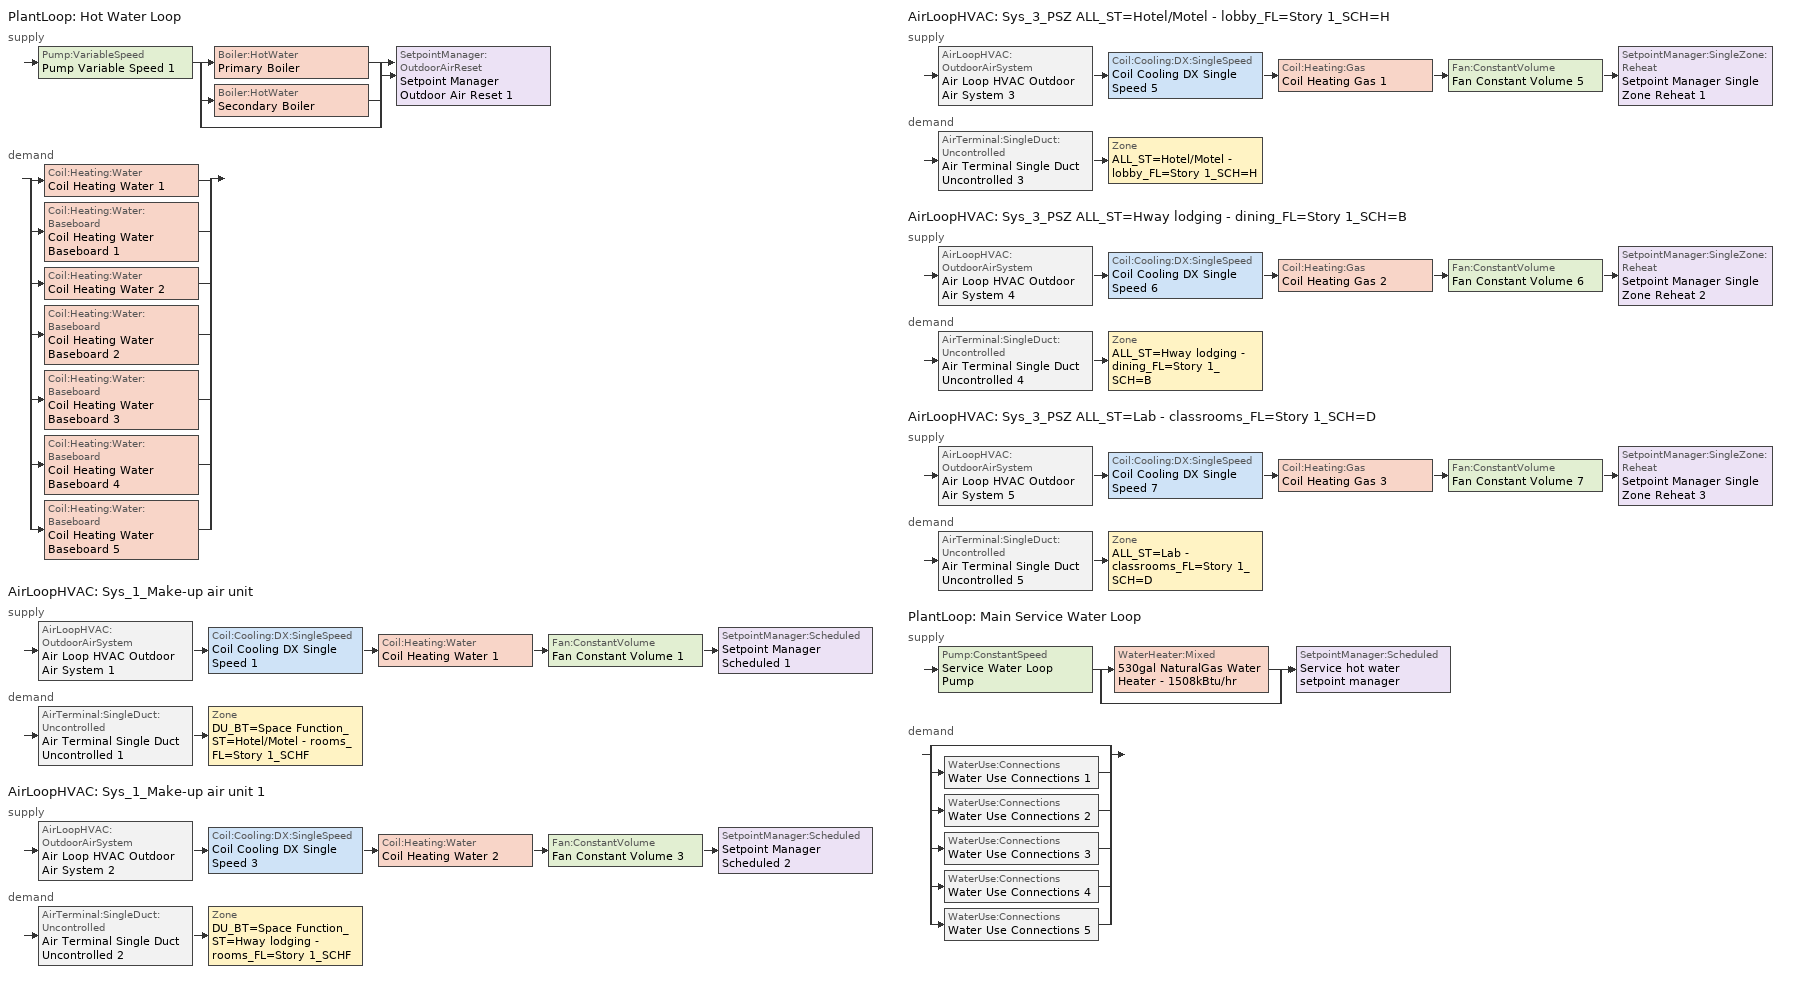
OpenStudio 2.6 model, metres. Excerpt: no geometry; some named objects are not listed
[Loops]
PlantLoop 'Hot Water Loop'
 supply: Pump:VariableSpeed 'Pump Variable Speed 1' > split
  | Boiler:HotWater 'Primary Boiler'
  | Boiler:HotWater 'Secondary Boiler'
  | bypass
  join > SetpointManager:OutdoorAirReset 'Setpoint Manager Outdoor Air Reset 1'
 demand: split
  | Coil:Heating:Water 'Coil Heating Water 1'
  | Coil:Heating:Water:Baseboard 'Coil Heating Water Baseboard 1'
  | Coil:Heating:Water 'Coil Heating Water 2'
  | Coil:Heating:Water:Baseboard 'Coil Heating Water Baseboard 2'
  | Coil:Heating:Water:Baseboard 'Coil Heating Water Baseboard 3'
  | Coil:Heating:Water:Baseboard 'Coil Heating Water Baseboard 4'
  | Coil:Heating:Water:Baseboard 'Coil Heating Water Baseboard 5'
AirLoopHVAC 'Sys_1_Make-up air unit'
 supply: AirLoopHVAC:OutdoorAirSystem 'Air Loop HVAC Outdoor Air System 1' > Coil:Cooling:DX:SingleSpeed 'Coil Cooling DX Single Speed 1' > Coil:Heating:Water 'Coil Heating Water 1' > Fan:ConstantVolume 'Fan Constant Volume 1' > SetpointManager:Scheduled 'Setpoint Manager Scheduled 1'
 demand: AirTerminal:SingleDuct:Uncontrolled 'Air Terminal Single Duct Uncontrolled 1' > Zone 'DU_BT=Space Function_ST=Hotel/Motel - rooms_FL=Story 1_SCHF'
AirLoopHVAC 'Sys_1_Make-up air unit 1'
 supply: AirLoopHVAC:OutdoorAirSystem 'Air Loop HVAC Outdoor Air System 2' > Coil:Cooling:DX:SingleSpeed 'Coil Cooling DX Single Speed 3' > Coil:Heating:Water 'Coil Heating Water 2' > Fan:ConstantVolume 'Fan Constant Volume 3' > SetpointManager:Scheduled 'Setpoint Manager Scheduled 2'
 demand: AirTerminal:SingleDuct:Uncontrolled 'Air Terminal Single Duct Uncontrolled 2' > Zone 'DU_BT=Space Function_ST=Hway lodging - rooms_FL=Story 1_SCHF'
AirLoopHVAC 'Sys_3_PSZ ALL_ST=Hotel/Motel - lobby_FL=Story 1_SCH=H'
 supply: AirLoopHVAC:OutdoorAirSystem 'Air Loop HVAC Outdoor Air System 3' > Coil:Cooling:DX:SingleSpeed 'Coil Cooling DX Single Speed 5' > Coil:Heating:Gas 'Coil Heating Gas 1' > Fan:ConstantVolume 'Fan Constant Volume 5' > SetpointManager:SingleZone:Reheat 'Setpoint Manager Single Zone Reheat 1'
 demand: AirTerminal:SingleDuct:Uncontrolled 'Air Terminal Single Duct Uncontrolled 3' > Zone 'ALL_ST=Hotel/Motel - lobby_FL=Story 1_SCH=H'
AirLoopHVAC 'Sys_3_PSZ ALL_ST=Hway lodging - dining_FL=Story 1_SCH=B'
 supply: AirLoopHVAC:OutdoorAirSystem 'Air Loop HVAC Outdoor Air System 4' > Coil:Cooling:DX:SingleSpeed 'Coil Cooling DX Single Speed 6' > Coil:Heating:Gas 'Coil Heating Gas 2' > Fan:ConstantVolume 'Fan Constant Volume 6' > SetpointManager:SingleZone:Reheat 'Setpoint Manager Single Zone Reheat 2'
 demand: AirTerminal:SingleDuct:Uncontrolled 'Air Terminal Single Duct Uncontrolled 4' > Zone 'ALL_ST=Hway lodging - dining_FL=Story 1_SCH=B'
AirLoopHVAC 'Sys_3_PSZ ALL_ST=Lab - classrooms_FL=Story 1_SCH=D'
 supply: AirLoopHVAC:OutdoorAirSystem 'Air Loop HVAC Outdoor Air System 5' > Coil:Cooling:DX:SingleSpeed 'Coil Cooling DX Single Speed 7' > Coil:Heating:Gas 'Coil Heating Gas 3' > Fan:ConstantVolume 'Fan Constant Volume 7' > SetpointManager:SingleZone:Reheat 'Setpoint Manager Single Zone Reheat 3'
 demand: AirTerminal:SingleDuct:Uncontrolled 'Air Terminal Single Duct Uncontrolled 5' > Zone 'ALL_ST=Lab - classrooms_FL=Story 1_SCH=D'
PlantLoop 'Main Service Water Loop'
 supply: Pump:ConstantSpeed 'Service Water Loop Pump' > split
  | WaterHeater:Mixed '530gal NaturalGas Water Heater - 1508kBtu/hr'
  | bypass
  join > SetpointManager:Scheduled 'Service hot water setpoint manager'
 demand: split
  | bypass
  | WaterUse:Connections 'Water Use Connections 1'
  | WaterUse:Connections 'Water Use Connections 2'
  | WaterUse:Connections 'Water Use Connections 3'
  | WaterUse:Connections 'Water Use Connections 4'
  | WaterUse:Connections 'Water Use Connections 5'
[Sizing:Zone] Zone Cooling Design Supply Air Temperature Input Method=SupplyAirTemperature; Zone Cooling Design Supply Air Temperature {C}=13; Zone Cooling Design Supply Air Temperature Difference {deltaC}=11.11; Zone Heating Design Supply Air Temperature Input Method=SupplyAirTemperature; Zone Heating Design Supply Air Temperature {C}=43; Zone Heating Design Supply Air Temperature Difference {deltaC}=11.11; Zone Cooling Design Supply Air Humidity Ratio {kg-H2O/kg-air}=0.0085; Zone Heating Design Supply Air Humidity Ratio {kg-H2O/kg-air}=0.008; Zone Heating Sizing Factor=1.3; Zone Cooling Sizing Factor=1.1; Cooling Design Air Flow Method=DesignDay; Heating Design Air Flow Method=DesignDay; Account for Dedicated Outdoor Air System=No; Dedicated Outdoor Air System Control Strategy=NeutralSupplyAir; Dedicated Outdoor Air Low Setpoint Temperature for Design {C}=autosize; Dedicated Outdoor Air High Setpoint Temperature for Design {C}=autosize
DU_BT=Space Function_ST=Hotel/Motel - rooms_FL=Story 1_SCHF; DU_BT=Space Function_ST=Hway lodging - rooms_FL=Story 1_SCHF; ALL_ST=Hotel/Motel - lobby_FL=Story 1_SCH=H; ALL_ST=Hway lodging - dining_FL=Story 1_SCH=B; ALL_ST=Lab - classrooms_FL=Story 1_SCH=D
[Zone equipment]
DU_BT=Space Function_ST=Hotel/Motel - rooms_FL=Story 1_SCHF: DU_BT=Space Function_ST=Hotel/Motel - rooms_FL=Story 1_SCHF PTAC, Zone HVAC Baseboard Convective Water 1, Air Terminal Single Duct Uncontrolled 1
DU_BT=Space Function_ST=Hway lodging - rooms_FL=Story 1_SCHF: DU_BT=Space Function_ST=Hway lodging - rooms_FL=Story 1_SCHF PTAC, Zone HVAC Baseboard Convective Water 2, Air Terminal Single Duct Uncontrolled 2
ALL_ST=Hotel/Motel - lobby_FL=Story 1_SCH=H: Air Terminal Single Duct Uncontrolled 3, Zone HVAC Baseboard Convective Water 3
ALL_ST=Hway lodging - dining_FL=Story 1_SCH=B: Air Terminal Single Duct Uncontrolled 4, Zone HVAC Baseboard Convective Water 4
ALL_ST=Lab - classrooms_FL=Story 1_SCH=D: Air Terminal Single Duct Uncontrolled 5, Zone HVAC Baseboard Convective Water 5
[PlantLoop] Glycol Concentration=0; Plant Loop Volume {m3}=Autocalculate; Load Distribution Scheme=Optimal
Name | Fluid Type | Maximum Loop Temperature {C} | Minimum Loop Temperature {C}
Hot Water Loop | Water
Main Service Water Loop |  | 60 | 10
[Sizing:Plant] Loop Type=Heating; Sizing Option=NonCoincident; Zone Timesteps in Averaging Window=1; Coincident Sizing Factor Mode=None
Name | Design Loop Exit Temperature {C} | Loop Design Temperature Difference {deltaC}
Hot Water Loop | 82 | 16
Main Service Water Loop | 60 | 5
[Pump:VariableSpeed]
Pump Variable Speed 1: Pump Control Type=Intermittent; Skin Loss Radiative Fraction=0.5; Design Power Sizing Method=PowerPerFlowPerPressure; Design Electric Power per Unit Flow Rate {W/(m3/s)}=348701.1; Design Shaft Power per Unit Flow Rate per Unit Head {W-s/m3-Pa}=1.28205; Design Minimum Flow Rate Fraction=0
[Boiler:HotWater] Fuel Type=NaturalGas; Water Outlet Upper Temperature Limit {C}=99; Boiler Flow Mode=ConstantFlow; Parasitic Electric Load {W}=0; Sizing Factor=1
Primary Boiler; Secondary Boiler
[SetpointManager:OutdoorAirReset]
Setpoint Manager Outdoor Air Reset 1: Control Variable=Temperature; Setpoint at Outdoor Low Temperature {C}=82; Outdoor Low Temperature {C}=-16; Setpoint at Outdoor High Temperature {C}=60; Outdoor High Temperature {C}=0
[AirLoopHVAC] Availability Schedule=Always On Discrete; Design Supply Air Flow Rate {m3/s}=AutoSize
Sys_1_Make-up air unit; Sys_1_Make-up air unit 1; Sys_3_PSZ ALL_ST=Hotel/Motel - lobby_FL=Story 1_SCH=H; Sys_3_PSZ ALL_ST=Hway lodging - dining_FL=Story 1_SCH=B; Sys_3_PSZ ALL_ST=Lab - classrooms_FL=Story 1_SCH=D
[Sizing:System] Design Outdoor Air Flow Rate {m3/s}=Autosize; Minimum System Air Flow Ratio=1; Preheat Design Temperature {C}=7; Preheat Design Humidity Ratio {kg-H2O/kg-Air}=0.008; Precool Design Temperature {C}=13; Precool Design Humidity Ratio {kg-H2O/kg-Air}=0.008; Central Cooling Design Supply Air Temperature {C}=13; Central Heating Design Supply Air Temperature {C}=43; Sizing Option=NonCoincident; Central Cooling Design Supply Air Humidity Ratio {kg-H2O/kg-Air}=0.0085; Central Heating Design Supply Air Humidity Ratio {kg-H2O/kg-Air}=0.008; Cooling Design Air Flow Method=DesignDay; Cooling Design Air Flow Rate {m3/s}=0; Heating Design Air Flow Method=DesignDay; Heating Design Air Flow Rate {m3/s}=0; System Outdoor Air Method=ZoneSum; Zone Maximum Outdoor Air Fraction=1; Cooling Supply Air Flow Rate Per Floor Area {m3/s-m2}=0.00996765; Cooling Fraction of Autosized Cooling Supply Air Flow Rate=1; Cooling Supply Air Flow Rate Per Unit Cooling Capacity {m3/s-W}=3.94755e-05; Heating Supply Air Flow Rate Per Floor Area {m3/s-m2}=0.00996765; Heating Fraction of Autosized Heating Supply Air Flow Rate=1; Heating Fraction of Autosized Cooling Supply Air Flow Rate=1; Heating Supply Air Flow Rate Per Unit Heating Capacity {m3/s-W}=3.15882e-05; Cooling Design Capacity Method=CoolingDesignCapacity; Cooling Design Capacity {W}=autosize; Cooling Design Capacity Per Floor Area {W/m2}=234.7; Fraction of Autosized Cooling Design Capacity=1; Heating Design Capacity Method=HeatingDesignCapacity; Heating Design Capacity {W}=autosize; Heating Design Capacity Per Floor Area {W/m2}=157; Fraction of Autosized Heating Design Capacity=1; Central Cooling Capacity Control Method=OnOff
Name | Type of Load to Size On | 100% Outdoor Air in Cooling | 100% Outdoor Air in Heating
Sys_1_Make-up air unit; Sys_1_Make-up air unit 1 | VentilationRequirement | Yes | Yes
Sys_3_PSZ ALL_ST=Hotel/Motel - lobby_FL=Story 1_SCH=H; Sys_3_PSZ ALL_ST=Hway lodging - dining_FL=Story 1_SCH=B; Sys_3_PSZ ALL_ST=Lab - classrooms_FL=Story 1_SCH=D | Sensible | No | No
[Fan:ConstantVolume] Availability Schedule=Always On Discrete; Maximum Flow Rate {m3/s}=AutoSize
Name | Pressure Rise {Pa}
Fan Constant Volume 1; Fan Constant Volume 3; Fan Constant Volume 5; Fan Constant Volume 6; Fan Constant Volume 7
Fan Constant Volume 2; Fan Constant Volume 4 | 640
[Coil:Heating:Water] Availability Schedule=Always On Discrete
Coil Heating Water 1; Coil Heating Water 2
[Coil:Cooling:DX:SingleSpeed] Availability Schedule=Always On Discrete; Rated Total Cooling Capacity {W}=autosize; Rated Sensible Heat Ratio=autosize; Rated COP {W/W}=3; Rated Air Flow Rate {m3/s}=autosize; Rated Evaporator Fan Power Per Volume Flow Rate {W/(m3/s)}=773.3; Condenser Type=AirCooled; Evaporative Condenser Effectiveness=0; Evaporative Condenser Air Flow Rate {m3/s}=Autosize; Evaporative Condenser Pump Rated Power Consumption {W}=Autosize; Crankcase Heater Capacity {W}=0; Maximum Outdoor Dry-Bulb Temperature for Crankcase Heater Operation {C}=0; Basin Heater Capacity {W/K}=0; Basin Heater Setpoint Temperature {C}=10
Name | Total Cooling Capacity Function of Temperature Curve | Total Cooling Capacity Function of Flow Fraction Curve | Energy Input Ratio Function of Temperature Curve | Energy Input Ratio Function of Flow Fraction Curve | Part Load Fraction Correlation Curve
Coil Cooling DX Single Speed 1 | Curve Biquadratic 1 | Curve Quadratic 1 | Curve Biquadratic 2 | Curve Quadratic 2 | Curve Cubic 1
Coil Cooling DX Single Speed 2 | Curve Biquadratic 3 | Curve Quadratic 3 | Curve Biquadratic 4 | Curve Quadratic 4 | Curve Cubic 2
Coil Cooling DX Single Speed 3 | Curve Biquadratic 5 | Curve Quadratic 5 | Curve Biquadratic 6 | Curve Quadratic 6 | Curve Cubic 3
Coil Cooling DX Single Speed 4 | Curve Biquadratic 7 | Curve Quadratic 7 | Curve Biquadratic 8 | Curve Quadratic 8 | Curve Cubic 4
Coil Cooling DX Single Speed 5 | Curve Biquadratic 9 | Curve Quadratic 9 | Curve Biquadratic 10 | Curve Quadratic 10 | Curve Quadratic 11
Coil Cooling DX Single Speed 6 | Curve Biquadratic 11 | Curve Quadratic 12 | Curve Biquadratic 12 | Curve Quadratic 13 | Curve Quadratic 14
Coil Cooling DX Single Speed 7 | Curve Biquadratic 13 | Curve Quadratic 15 | Curve Biquadratic 14 | Curve Quadratic 16 | Curve Quadratic 17
[Controller:OutdoorAir] Minimum Outdoor Air Flow Rate {m3/s}=autosize; Maximum Outdoor Air Flow Rate {m3/s}=Autosize; Economizer Control Type=NoEconomizer; Economizer Control Action Type=ModulateFlow; Economizer Maximum Limit Dry-Bulb Temperature {C}=28; Economizer Maximum Limit Enthalpy {J/kg}=64000; Economizer Minimum Limit Dry-Bulb Temperature {C}=-100; Lockout Type=NoLockout; Minimum Limit Type=FixedMinimum; High Humidity Control=No; Heat Recovery Bypass Control Type=BypassWhenWithinEconomizerLimits
Name | Controller Mechanical Ventilation
Controller Outdoor Air 1 | Controller Mechanical Ventilation 1
Controller Outdoor Air 2 | Controller Mechanical Ventilation 2
Controller Outdoor Air 3 | Controller Mechanical Ventilation 3
Controller Outdoor Air 4 | Controller Mechanical Ventilation 4
Controller Outdoor Air 5 | Controller Mechanical Ventilation 5
[Controller:MechanicalVentilation] Availability Schedule=Always On Discrete; System Outdoor Air Method=ZoneSum
Controller Mechanical Ventilation 1; Controller Mechanical Ventilation 2; Controller Mechanical Ventilation 3; Controller Mechanical Ventilation 4; Controller Mechanical Ventilation 5
[AirLoopHVAC:OutdoorAirSystem]
Name | Controller
Air Loop HVAC Outdoor Air System 1 | Controller Outdoor Air 1
Air Loop HVAC Outdoor Air System 2 | Controller Outdoor Air 2
Air Loop HVAC Outdoor Air System 3 | Controller Outdoor Air 3
Air Loop HVAC Outdoor Air System 4 | Controller Outdoor Air 4
Air Loop HVAC Outdoor Air System 5 | Controller Outdoor Air 5
[Controller:WaterCoil] Action=Normal; Minimum Actuated Flow {m3/s}=0
Name | Water Coil
Controller Water Coil 1 | Coil Heating Water 1
Controller Water Coil 2 | Coil Heating Water 2
[SetpointManager:Scheduled] Control Variable=Temperature
Name | Schedule
Setpoint Manager Scheduled 1 | Makeup-Air Unit Supply Air Temp
Setpoint Manager Scheduled 2 | Makeup-Air Unit Supply Air Temp 1
Service hot water setpoint manager | Service Water Loop Temp - 140F
[Coil:Heating:Electric] Availability Schedule=ON_OFF_ALWAYS_OFF
Coil Heating Electric 1; Coil Heating Electric 2
[ZoneHVAC:PackagedTerminalAirConditioner] Availability Schedule=Always On Discrete; Supply Air Flow Rate During Cooling Operation {m3/s}=Autosize; Supply Air Flow Rate During Heating Operation {m3/s}=Autosize; Supply Air Flow Rate When No Cooling or Heating is Needed {m3/s}=Autosize; Outdoor Air Flow Rate During Cooling Operation {m3/s}=Autosize; Outdoor Air Flow Rate During Heating Operation {m3/s}=Autosize; Outdoor Air Flow Rate When No Cooling or Heating is Needed {m3/s}=Autosize; Fan Placement=DrawThrough
Name | Supply Air Fan | Heating Coil | Cooling Coil
DU_BT=Space Function_ST=Hotel/Motel - rooms_FL=Story 1_SCHF PTAC | Fan Constant Volume 2 | Coil Heating Electric 1 | Coil Cooling DX Single Speed 2
DU_BT=Space Function_ST=Hway lodging - rooms_FL=Story 1_SCHF PTAC | Fan Constant Volume 4 | Coil Heating Electric 2 | Coil Cooling DX Single Speed 4
[Coil:Heating:Water:Baseboard] Heating Design Capacity Method=HeatingDesignCapacity; Heating Design Capacity {W}=autosize; Heating Design Capacity Per Floor Area {W/m2}=0; Fraction of Autosized Heating Design Capacity=0.8
Coil Heating Water Baseboard 1; Coil Heating Water Baseboard 2; Coil Heating Water Baseboard 3; Coil Heating Water Baseboard 4; Coil Heating Water Baseboard 5
[ZoneHVAC:Baseboard:Convective:Water] Availability Schedule=Always On Discrete
Name | Heating Coil
Zone HVAC Baseboard Convective Water 1 | Coil Heating Water Baseboard 1
Zone HVAC Baseboard Convective Water 2 | Coil Heating Water Baseboard 2
Zone HVAC Baseboard Convective Water 3 | Coil Heating Water Baseboard 3
Zone HVAC Baseboard Convective Water 4 | Coil Heating Water Baseboard 4
Zone HVAC Baseboard Convective Water 5 | Coil Heating Water Baseboard 5
[AirTerminal:SingleDuct:Uncontrolled] Availability Schedule=Always On Discrete; Maximum Air Flow Rate {m3/s}=AutoSize
Air Terminal Single Duct Uncontrolled 1; Air Terminal Single Duct Uncontrolled 2; Air Terminal Single Duct Uncontrolled 3; Air Terminal Single Duct Uncontrolled 4; Air Terminal Single Duct Uncontrolled 5
[Coil:Heating:Gas] Availability Schedule=Always On Discrete; Gas Burner Efficiency=0.8; Nominal Capacity {W}=AutoSize; Parasitic Electric Load {W}=0; Parasitic Gas Load {W}=0
Coil Heating Gas 1; Coil Heating Gas 2; Coil Heating Gas 3
[SetpointManager:SingleZone:Reheat] Minimum Supply Air Temperature {C}=13; Maximum Supply Air Temperature {C}=43
Name | Control Zone
Setpoint Manager Single Zone Reheat 1 | ALL_ST=Hotel/Motel - lobby_FL=Story 1_SCH=H
Setpoint Manager Single Zone Reheat 2 | ALL_ST=Hway lodging - dining_FL=Story 1_SCH=B
Setpoint Manager Single Zone Reheat 3 | ALL_ST=Lab - classrooms_FL=Story 1_SCH=D
[Pump:ConstantSpeed]
Service Water Loop Pump: Rated Flow Rate {m3/s}=autosize; Rated Pump Head {Pa}=241467; Rated Power Consumption {W}=autosize; Motor Efficiency=0.9; Fraction of Motor Inefficiencies to Fluid Stream=0; Pump Control Type=Intermittent; Design Power Sizing Method=PowerPerFlowPerPressure; Design Electric Power per Unit Flow Rate {W/(m3/s)}=348701.1; Design Shaft Power per Unit Flow Rate per Unit Head {W-s/m3-Pa}=1.28205
[WaterHeater:Mixed]
530gal NaturalGas Water Heater - 1508kBtu/hr: Tank Volume {m3}=2.00712; Setpoint Temperature Schedule=Service Water Loop Temp - 140F; Deadband Temperature Difference {deltaC}=2; Maximum Temperature Limit {C}=82.2222; Heater Control Type=Cycle; Heater Maximum Capacity {W}=442048; Heater Fuel Type=NaturalGas; Heater Thermal Efficiency=0.8; Off Cycle Parasitic Fuel Consumption Rate {W}=20; Off Cycle Parasitic Fuel Type=NaturalGas; Off Cycle Parasitic Heat Fraction to Tank=0.8; On Cycle Parasitic Fuel Type=NaturalGas; Ambient Temperature Indicator=Schedule; Ambient Temperature Schedule=Water Heater Ambient Temp Schedule - 70F; Off Cycle Loss Coefficient to Ambient Temperature {W/K}=6; On Cycle Loss Coefficient to Ambient Temperature {W/K}=6; Use Side Effectiveness=1; Source Side Effectiveness=1; Use Side Design Flow Rate {m3/s}=autosize; Source Side Design Flow Rate {m3/s}=autosize; Indirect Water Heating Recovery Time {hr}=1.5; Source Side Flow Control Mode=IndirectHeatPrimarySetpoint
[WaterUse:Connections]
Name | Water Use Equipment Name 1
Water Use Connections 1 | Hotel/motel - lobby-space function Service Water Use 0.64gal/min
Water Use Connections 2 | Hotel/motel - rooms-space function Service Water Use 3.84gal/min
Water Use Connections 3 | Hway lodging - dining-space function Service Water Use 1.84gal/min
Water Use Connections 4 | Hway lodging - rooms-space function Service Water Use 3.84gal/min
Water Use Connections 5 | Lab - classrooms-space function Service Water Use 1.44gal/min
[WaterUse:Equipment:Definition]
Name | Peak Flow Rate {m3/s} | Target Temperature Schedule | Sensible Fraction Schedule | Latent Fraction Schedule
Hotel/motel - lobby-space function Service Water Use Def 0.64gal/min | 4.017e-05 | Schedule Ruleset 5 | Schedule Ruleset 3 | Schedule Ruleset 4
Hotel/motel - rooms-space function Service Water Use Def 3.84gal/min | 0.000242107 | Schedule Ruleset 8 | Schedule Ruleset 6 | Schedule Ruleset 7
Hway lodging - dining-space function Service Water Use Def 1.84gal/min | 0.000115784 | Schedule Ruleset 11 | Schedule Ruleset 9 | Schedule Ruleset 10
Hway lodging - rooms-space function Service Water Use Def 3.84gal/min | 0.000242107 | Schedule Ruleset 14 | Schedule Ruleset 12 | Schedule Ruleset 13
Lab - classrooms-space function Service Water Use Def 1.44gal/min | 9.07755e-05 | Schedule Ruleset 17 | Schedule Ruleset 15 | Schedule Ruleset 16
[WaterUse:Equipment]
Name | Water Use Equipment Definition | Space | Flow Rate Fraction Schedule
Hotel/motel - lobby-space function Service Water Use 0.64gal/min | Hotel/motel - lobby-space function Service Water Use Def 0.64gal/min | Hotel/Motel - lobby-Space Function | NECB-H-Service Water Heating
Hotel/motel - rooms-space function Service Water Use 3.84gal/min | Hotel/motel - rooms-space function Service Water Use Def 3.84gal/min | Hotel/Motel - rooms-Space Function | NECB-F-Service Water Heating
Hway lodging - dining-space function Service Water Use 1.84gal/min | Hway lodging - dining-space function Service Water Use Def 1.84gal/min | Hway lodging - dining-Space Function | NECB-B-Service Water Heating
Hway lodging - rooms-space function Service Water Use 3.84gal/min | Hway lodging - rooms-space function Service Water Use Def 3.84gal/min | Hway lodging - rooms-Space Function | NECB-F-Service Water Heating
Lab - classrooms-space function Service Water Use 1.44gal/min | Lab - classrooms-space function Service Water Use Def 1.44gal/min | Lab - classrooms-Space Function | NECB-D-Service Water Heating
[Schedule:Ruleset]
Name | Default Day Schedule
ON_OFF_ALWAYS_OFF | Schedule Day 3
Makeup-Air Unit Supply Air Temp | Makeup Air Unit Supply Air Temp Default
Makeup-Air Unit Supply Air Temp 1 | Makeup Air Unit Supply Air Temp Default 1
Service Water Loop Temp - 140F | Service Water Loop Temp - 140F Default
Water Heater Ambient Temp Schedule - 70F | Water Heater Ambient Temp Schedule - 70F Default
Schedule Ruleset 3 | Schedule Day 6
Schedule Ruleset 4 | Schedule Day 7
Schedule Ruleset 5 | Schedule Day 8
NECB-H-Service Water Heating | NECB-H-Service Water Heating Default
Schedule Ruleset 6 | Schedule Day 9
Schedule Ruleset 7 | Schedule Day 10
Schedule Ruleset 8 | Schedule Day 11
NECB-F-Service Water Heating | NECB-F-Service Water Heating Default
Schedule Ruleset 9 | Schedule Day 12
Schedule Ruleset 10 | Schedule Day 13
Schedule Ruleset 11 | Schedule Day 14
NECB-B-Service Water Heating | NECB-B-Service Water Heating Default
Schedule Ruleset 12 | Schedule Day 15
Schedule Ruleset 13 | Schedule Day 16
Schedule Ruleset 14 | Schedule Day 17
Schedule Ruleset 15 | Schedule Day 18
Schedule Ruleset 16 | Schedule Day 19
Schedule Ruleset 17 | Schedule Day 20
NECB-D-Service Water Heating | NECB-D-Service Water Heating Default
[Schedule:Day]
Schedule Day 3; wkdON_OFF_ALWAYS_OFF 1; satON_OFF_ALWAYS_OFF 1; sunON_OFF_ALWAYS_OFF 1: 1, 0, 0, 2, 0, 0, 3, 0, 0, 4, 0, 0, 5, 0, 0, 6, 0, 0, 7, 0, 0, 8, 0, 0, 9, 0, 0, 10, 0, 0, 11, 0, 0, 12, 0, 0, 13, 0, 0, 14, 0, 0, 15, 0, 0, 16, 0, 0, 17, 0, 0, 18, 0, 0, 19, 0, 0, 20, 0, 0, 21, 0, 0, 22, 0, 0, 23, 0, 0, 24, 0, 0
Makeup Air Unit Supply Air Temp Default; Makeup Air Unit Supply Air Temp Default 1: 24, 0, 20
Service Water Loop Temp - 140F Default; Schedule Day 8; Schedule Day 11; Schedule Day 14; Schedule Day 17; Schedule Day 20: 24, 0, 60
Water Heater Ambient Temp Schedule - 70F Default: 24, 0, 21.1111
Schedule Day 6; Schedule Day 9; Schedule Day 12; Schedule Day 15; Schedule Day 18: 24, 0, 0.2
Schedule Day 7; Schedule Day 10; Schedule Day 13; Schedule Day 16; Schedule Day 19; NECB-D-Service Water Heating Sat Day; NECB-D-Service Water Heating Sun|Hol Day: 24, 0, 0.05
NECB-H-Service Water Heating Default; NECB-H-Service Water Heating Default|Wkdy Day; NECB-H-Service Water Heating Sat Day; NECB-H-Service Water Heating Sun|Hol Day: 24, 0, 0.9
NECB-F-Service Water Heating Default; NECB-F-Service Water Heating Default|Wkdy Day: 1, 0, 0.5, 2, 0, 0.3, 3, 0, 0.2, 5, 0, 0.1, 6, 0, 0.2, 7, 0, 0.4, 8, 0, 0.6, 9, 0, 0.9, 10, 0, 0.7, 12, 0, 0.5, 13, 0, 0.4, 14, 0, 0.5, 15, 0, 0.4, 19, 0, 0.3, 20, 0, 0.5, 24, 0, 0.7
NECB-F-Service Water Heating Sat Day: 1, 0, 0.5, 2, 0, 0.3, 3, 0, 0.2, 5, 0, 0.1, 6, 0, 0.2, 7, 0, 0.4, 8, 0, 0.5, 9, 0, 0.8, 10, 0, 0.6, 15, 0, 0.5, 16, 0, 0.4, 19, 0, 0.3, 20, 0, 0.5, 24, 0, 0.7
NECB-F-Service Water Heating Sun|Hol Day: 1, 0, 0.5, 2, 0, 0.3, 3, 0, 0.2, 5, 0, 0.1, 6, 0, 0.2, 8, 0, 0.4, 9, 0, 0.6, 10, 0, 0.9, 11, 0, 0.7, 14, 0, 0.5, 15, 0, 0.4, 19, 0, 0.3, 20, 0, 0.4, 24, 0, 0.6
NECB-B-Service Water Heating Default; NECB-B-Service Water Heating Default|Wkdy Day: 1, 0, 0.6, 2, 0, 0.5, 9, 0, 0.05, 11, 0, 0.7, 12, 0, 0.4, 13, 0, 0.5, 15, 0, 0.6, 16, 0, 0.4, 18, 0, 0.3, 19, 0, 0.4, 20, 0, 0.5, 22, 0, 0.8, 24, 0, 0.9
NECB-B-Service Water Heating Sat Day: 1, 0, 0.7, 2, 0, 0.6, 9, 0, 0.05, 11, 0, 0.7, 12, 0, 0.4, 13, 0, 0.5, 15, 0, 0.6, 16, 0, 0.4, 18, 0, 0.3, 19, 0, 0.4, 20, 0, 0.5, 22, 0, 0.8, 24, 0, 0.9
NECB-B-Service Water Heating Sun|Hol Day: 1, 0, 0.5, 2, 0, 0.6, 9, 0, 0.05, 11, 0, 0.7, 12, 0, 0.4, 13, 0, 0.5, 15, 0, 0.6, 16, 0, 0.4, 18, 0, 0.3, 19, 0, 0.4, 20, 0, 0.5, 22, 0, 0.8, 24, 0, 0.5
NECB-D-Service Water Heating Default; NECB-D-Service Water Heating Default|Wkdy Day: 8, 0, 0.05, 10, 0, 0.5, 16, 0, 0.9, 17, 0, 0.7, 18, 0, 0.3, 21, 0, 0.5, 22, 0, 0.3, 24, 0, 0.05
[Schedule:Rule] Date Specification Type=DateRange; Start Month=1; Start Day=1; End Month=12; End Day=31
Name | Schedule Ruleset | Rule Order | Day Schedule | Apply Sunday | Apply Monday | Apply Tuesday | Apply Wednesday | Apply Thursday | Apply Friday | Apply Saturday
wkdON_OFF_ALWAYS_OFF rule | ON_OFF_ALWAYS_OFF | 2 | wkdON_OFF_ALWAYS_OFF 1 | No | Yes | Yes | Yes | Yes | Yes | No
satON_OFF_ALWAYS_OFFrule | ON_OFF_ALWAYS_OFF | 1 | satON_OFF_ALWAYS_OFF 1 | No | No | No | No | No | No | Yes
sunON_OFF_ALWAYS_OFFrule | ON_OFF_ALWAYS_OFF | 0 | sunON_OFF_ALWAYS_OFF 1 | Yes | No | No | No | No | No | No
Schedule Rule 62 | NECB-H-Service Water Heating | 2 | NECB-H-Service Water Heating Default|Wkdy Day |  | Yes | Yes | Yes | Yes | Yes
Schedule Rule 63 | NECB-H-Service Water Heating | 1 | NECB-H-Service Water Heating Sat Day |  |  |  |  |  |  | Yes
Schedule Rule 64 | NECB-H-Service Water Heating | 0 | NECB-H-Service Water Heating Sun|Hol Day | Yes
Schedule Rule 65 | NECB-F-Service Water Heating | 2 | NECB-F-Service Water Heating Default|Wkdy Day |  | Yes | Yes | Yes | Yes | Yes
Schedule Rule 66 | NECB-F-Service Water Heating | 1 | NECB-F-Service Water Heating Sat Day |  |  |  |  |  |  | Yes
Schedule Rule 67 | NECB-F-Service Water Heating | 0 | NECB-F-Service Water Heating Sun|Hol Day | Yes
Schedule Rule 68 | NECB-B-Service Water Heating | 2 | NECB-B-Service Water Heating Default|Wkdy Day |  | Yes | Yes | Yes | Yes | Yes
Schedule Rule 69 | NECB-B-Service Water Heating | 1 | NECB-B-Service Water Heating Sat Day |  |  |  |  |  |  | Yes
Schedule Rule 70 | NECB-B-Service Water Heating | 0 | NECB-B-Service Water Heating Sun|Hol Day | Yes
Schedule Rule 71 | NECB-D-Service Water Heating | 2 | NECB-D-Service Water Heating Default|Wkdy Day |  | Yes | Yes | Yes | Yes | Yes
Schedule Rule 72 | NECB-D-Service Water Heating | 1 | NECB-D-Service Water Heating Sat Day |  |  |  |  |  |  | Yes
Schedule Rule 73 | NECB-D-Service Water Heating | 0 | NECB-D-Service Water Heating Sun|Hol Day | Yes
[Schedule:Constant]
Always On Discrete: Value=1
[Curve:Biquadratic] Maximum Value of y=46
Name | Coefficient1 Constant | Coefficient2 x | Coefficient3 x**2 | Coefficient4 y | Coefficient5 y**2 | Coefficient6 x*y | Minimum Value of x | Maximum Value of x | Minimum Value of y
Curve Biquadratic 1; Curve Biquadratic 3; Curve Biquadratic 5; Curve Biquadratic 7 | 0.867905 | 0.0142459 | 0.000554364 | -0.00755748 | 3.3048e-05 | -0.000191808 | 13 | 24 | 24
Curve Biquadratic 2; Curve Biquadratic 4; Curve Biquadratic 6; Curve Biquadratic 8 | 0.116936 | 0.0284933 | -0.000411156 | 0.0214108 | 0.000161028 | -0.000679104 | 13 | 24 | 24
Curve Biquadratic 9; Curve Biquadratic 11; Curve Biquadratic 13 | 0.942588 | 0.00954335 | 0.00068377 | -0.0110427 | 5.249e-06 | -9.72e-06 | 17 | 22 | 13
Curve Biquadratic 10; Curve Biquadratic 12; Curve Biquadratic 14 | 0.342414 | 0.034885 | -0.0006237 | 0.00497722 | 0.000437951 | -0.000728028 | 17 | 22 | 13
[Curve:Quadratic]
Name | Coefficient1 Constant | Coefficient2 x | Coefficient3 x**2 | Minimum Value of x | Maximum Value of x
Curve Quadratic 1; Curve Quadratic 2; Curve Quadratic 3; Curve Quadratic 4; Curve Quadratic 5; Curve Quadratic 6; Curve Quadratic 7; Curve Quadratic 8 | 1 | 0 | 0 | 0 | 1
Curve Quadratic 9; Curve Quadratic 12; Curve Quadratic 15 | 0.8 | 0.2 | 0 | 0.5 | 1.5
Curve Quadratic 10; Curve Quadratic 13; Curve Quadratic 16 | 1.1552 | -0.1808 | 0.0256 | 0.5 | 1.5
Curve Quadratic 11; Curve Quadratic 14; Curve Quadratic 17 | 0.85 | 0.15 | 0 | 0 | 1
[Curve:Cubic] Coefficient1 Constant=0.0277; Coefficient2 x=4.9151; Coefficient3 x**2=-8.184; Coefficient4 x**3=4.2702; Minimum Value of x=0.7; Maximum Value of x=1
Curve Cubic 1; Curve Cubic 2; Curve Cubic 3; Curve Cubic 4
